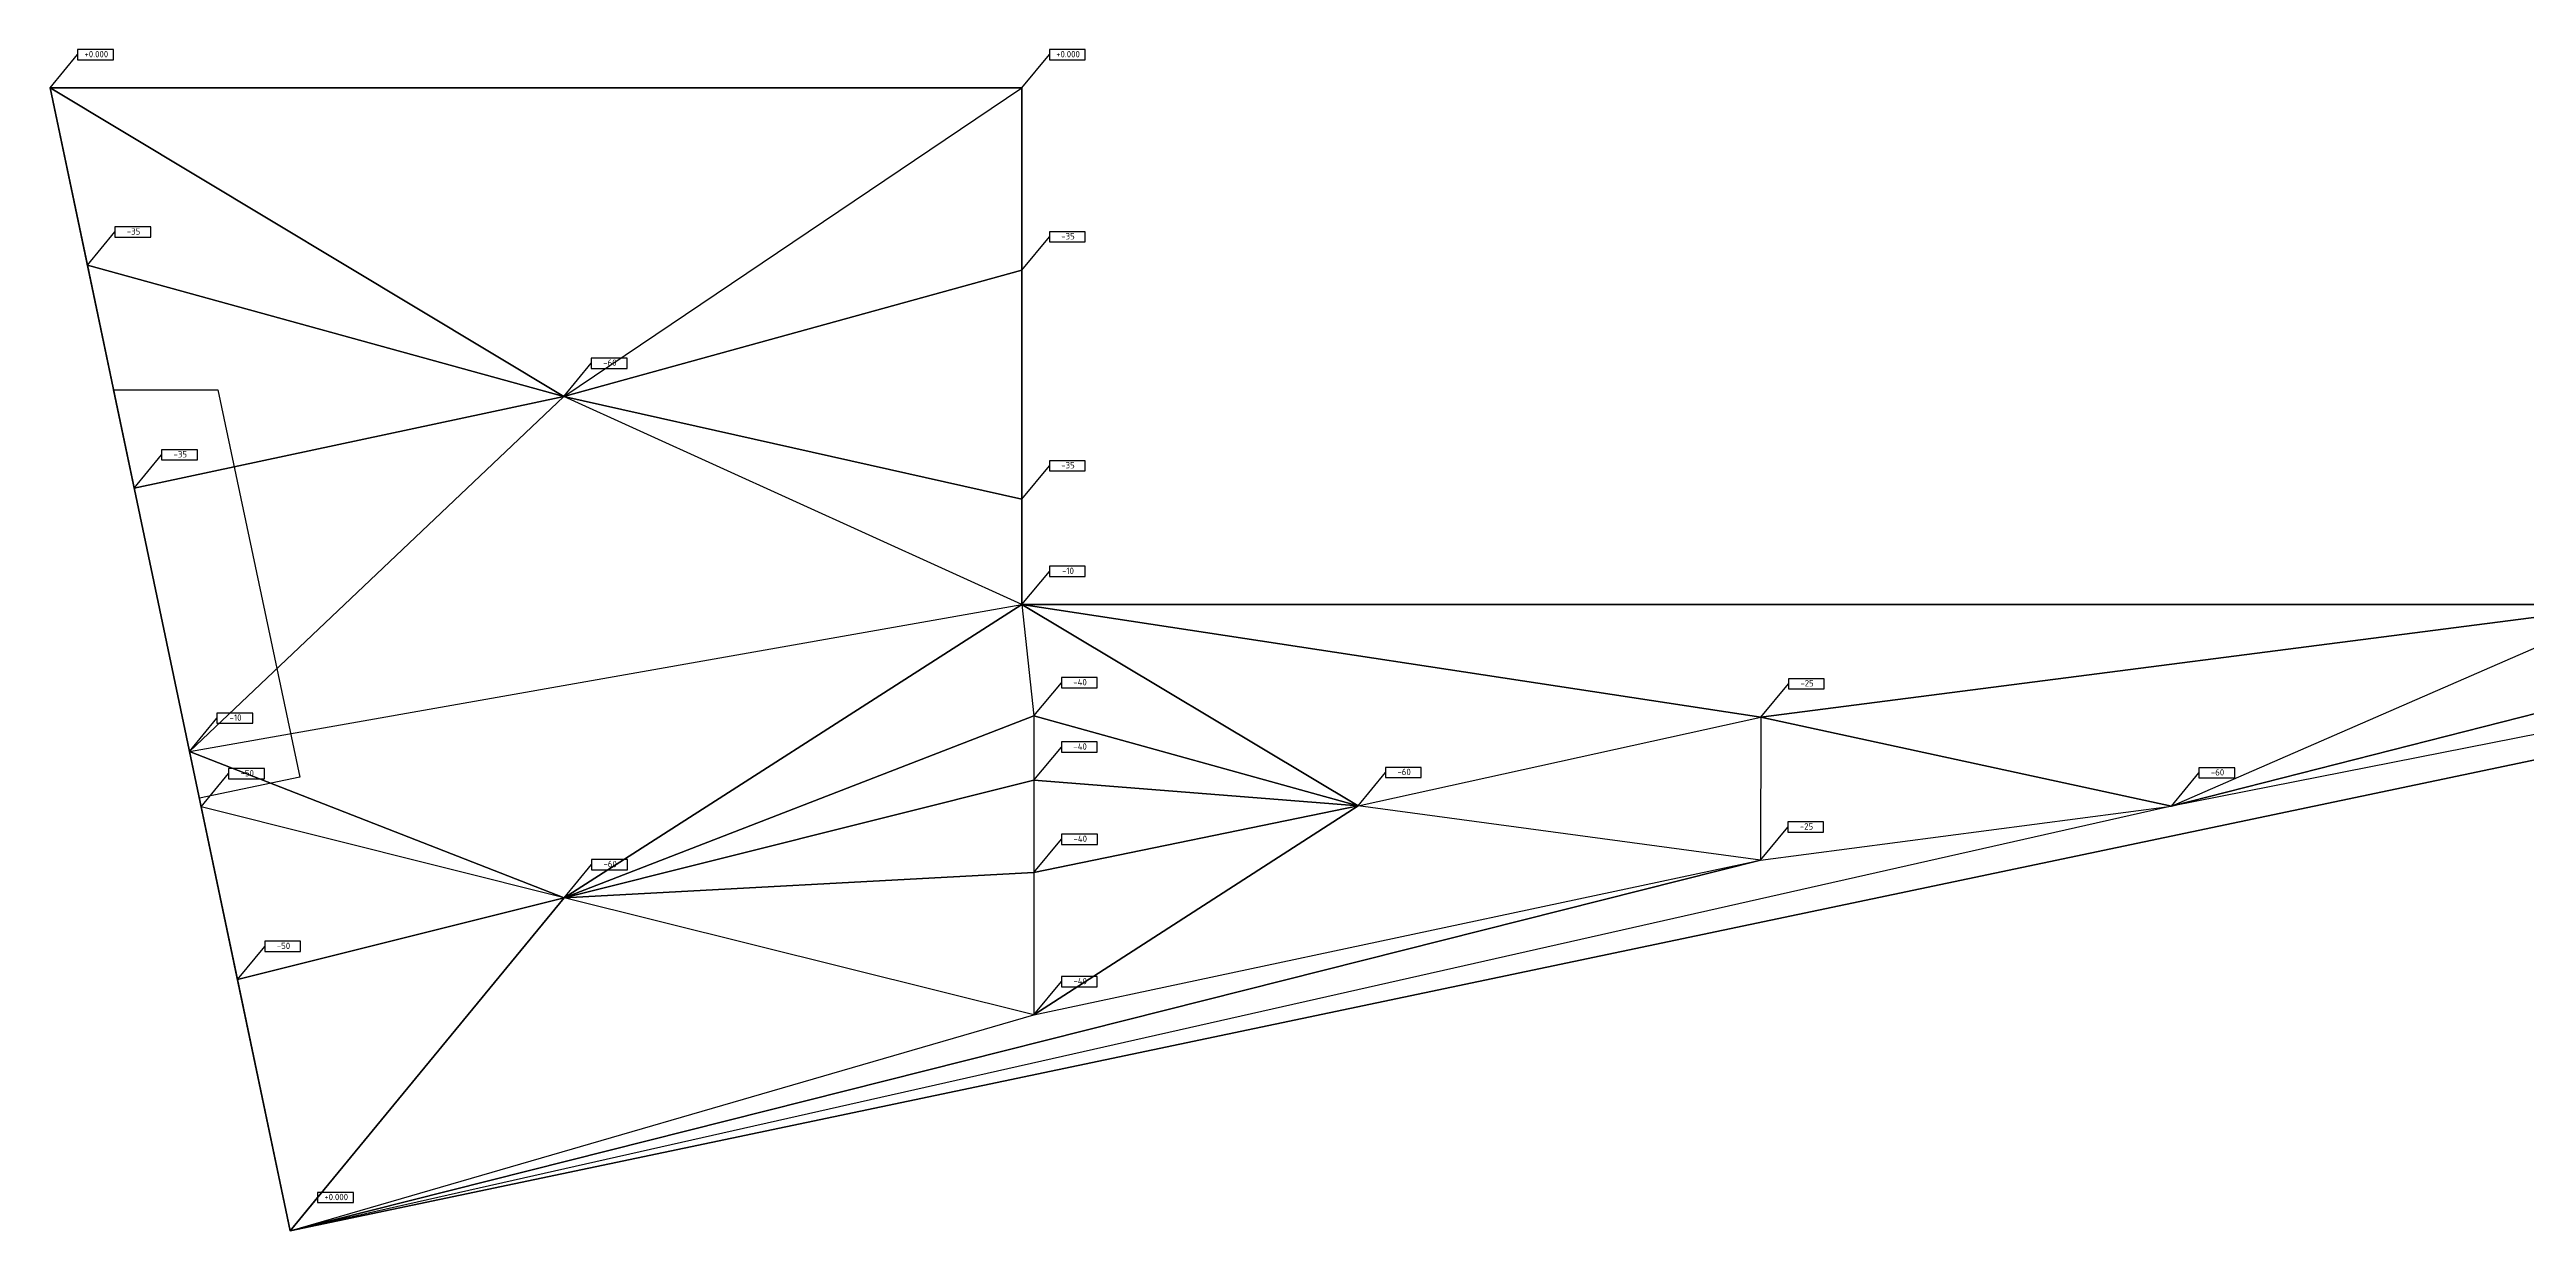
# Model space of a CAD drawing. Header units: millimetres. Extents: x 3543 to 412546, y -146359 to 38454.
# Drawn here: x 210845 to 259234, y 4812 to 27907 of the extents above; entities that cross this region are included whole.
import ezdxf
from ezdxf.enums import TextEntityAlignment as Align

# ---------------------------------------------------------------- set-up
doc = ezdxf.new("R2010")
doc.units = ezdxf.units.MM
doc.layers.add('контур', color=1, linetype='Continuous', lineweight=50)
doc.layers.add('линии_высот', color=4, linetype='Continuous')
doc.layers.add('областиvb', color=52, linetype='Continuous')
doc.styles.add('isocpeur', font='isocpeur.ttf')

# ---------------------------------------------------------------- blocks, each defined once
blk = doc.blocks.new('otmetka_oporvb')
at = {"linetype": 'ByBlock', "lineweight": -2}
blk.add_hatch(color=0, dxfattribs=at).paths.add_polyline_path([(-38, -32, 1), (38, 32, 1)])
at = {"color": 0, "linetype": 'ByBlock', "lineweight": -2}
blk.add_line((0, 0), (2142, 2596), dxfattribs=at)
at = {"color": 0}
blk.add_lwpolyline([(2142, 2196), (4942, 2196), (4942, 2996), (2142, 2996)], close=True, dxfattribs=at)
at = {"color": 0, "linetype": 'ByBlock', "lineweight": -2, "style": 'isocpeur'}
blk.add_attdef('OTM', text='', height=500, dxfattribs=at).set_placement((3600, 2639), align=Align.MIDDLE_CENTER)
blk = doc.blocks.new('*U28')
at = {"linetype": 'ByBlock', "lineweight": -2}
blk.add_hatch(color=0, dxfattribs=at).paths.add_polyline_path([(-38, -32, 1), (38, 32, 1)])
at = {"color": 0, "linetype": 'ByBlock', "lineweight": -2}
blk.add_line((0, 0), (2147, 2596), dxfattribs=at)
at = {"color": 0}
blk.add_lwpolyline([(2147, 2196), (4947, 2196), (4947, 2996), (2147, 2996)], close=True, dxfattribs=at)
at = {"color": 0, "linetype": 'ByBlock', "lineweight": -2, "style": 'isocpeur'}
blk.add_attdef('OTM', text='', height=500, dxfattribs=at).set_placement((3606, 2639), align=Align.MIDDLE_CENTER)
blk = doc.blocks.new('*U29')
at = {"linetype": 'ByBlock', "lineweight": -2}
blk.add_hatch(color=0, dxfattribs=at).paths.add_polyline_path([(-38, -32, 1), (38, 32, 1)])
at = {"color": 0, "linetype": 'ByBlock', "lineweight": -2}
blk.add_line((0, 0), (2158, 2596), dxfattribs=at)
at = {"color": 0}
blk.add_lwpolyline([(2158, 2196), (4958, 2196), (4958, 2996), (2158, 2996)], close=True, dxfattribs=at)
at = {"color": 0, "linetype": 'ByBlock', "lineweight": -2, "style": 'isocpeur'}
blk.add_attdef('OTM', text='', height=500, dxfattribs=at).set_placement((3617, 2639), align=Align.MIDDLE_CENTER)
blk = doc.blocks.new('*U30')
at = {"linetype": 'ByBlock', "lineweight": -2}
blk.add_hatch(color=0, dxfattribs=at).paths.add_polyline_path([(-38, -32, 1), (38, 32, 1)])
at = {"color": 0, "linetype": 'ByBlock', "lineweight": -2}
blk.add_line((0, 0), (2151, 2596), dxfattribs=at)
at = {"color": 0}
blk.add_lwpolyline([(2151, 2196), (4951, 2196), (4951, 2996), (2151, 2996)], close=True, dxfattribs=at)
at = {"color": 0, "linetype": 'ByBlock', "lineweight": -2, "style": 'isocpeur'}
blk.add_attdef('OTM', text='', height=500, dxfattribs=at).set_placement((3609, 2639), align=Align.MIDDLE_CENTER)

msp = doc.modelspace()

# ---------------------------------------------------------------- linework, layer by layer
at = {"layer": 'контур'}
msp.add_lwpolyline([(215545, 4826.4), (210858.8, 27157.8), (229841.6, 27157.8), (229841.6, 17060.4), (261341.5, 17060.4), (261341.5, 27157.8), (299003.2, 27157.8), (299003.2, 22339.3)], close=True, dxfattribs=at)
at = {"layer": 'линии_высот'}
for points in [[(210858.8, 27157.8), (220891.8, 21128.2), (229841.6, 27157.8)], [(220891.8, 21128.2), (210858.8, 27157.8), (211585.8, 23693.3)], [(220891.8, 21128.2), (229841.6, 27157.8), (229841.6, 23598.6)], [(220891.8, 21128.2), (211585.8, 23693.3), (212499.7, 19338.5)], [(220891.8, 21128.2), (229841.6, 23598.6), (229841.6, 19124.3)], [(252298.9, 13124.4), (215545, 4826.4), (299003.2, 22339.3)], [(252298.9, 13124.4), (278805.8, 19867.8), (299003.2, 22339.3)], [(220891.8, 21128.2), (212499.7, 19338.5), (213579.5, 14193)], [(220891.8, 21128.2), (213579.5, 14193), (229841.6, 17060.4)], [(220891.8, 21128.2), (229841.6, 19124.3), (229841.6, 17060.4)], [(252298.9, 13124.4), (261341.5, 17060.4), (278805.8, 19867.8)], [(220897.2, 11332.4), (213579.5, 14193), (229841.6, 17060.4)], [(220897.2, 11332.4), (229841.6, 17060.4), (230076.7, 14884.9)], [(236407.9, 13131.2), (229841.6, 17060.4), (230076.7, 14884.9)], [(229841.6, 17060.4), (236407.9, 13131.2), (244279.5, 14864.1)], [(229841.6, 17060.4), (244279.5, 14864.1), (261341.5, 17060.4)], [(244279.5, 14864.1), (252298.9, 13124.4), (261341.5, 17060.4)], [(220897.2, 11332.4), (230076.7, 14884.9), (230076.7, 13628.4)], [(236407.9, 13131.2), (230076.7, 14884.9), (230076.7, 13628.4)], [(236407.9, 13131.2), (244279.5, 14864.1), (244268.4, 12066.3)], [(252298.9, 13124.4), (244279.5, 14864.1), (244268.4, 12066.3)], [(220897.2, 11332.4), (213807, 13108.7), (213579.5, 14193)], [(220897.2, 11332.4), (230076.7, 13628.4), (230076.7, 11826.3)], [(236407.9, 13131.2), (230076.7, 13628.4), (230076.7, 11826.3)], [(220897.2, 11332.4), (213807, 13108.7), (214515.2, 9733.6)], [(244268.4, 12066.3), (252298.9, 13124.4), (215545, 4826.4)], [(236407.9, 13131.2), (230076.7, 11826.3), (230076.7, 9045.7)], [(244268.4, 12066.3), (236407.9, 13131.2), (230076.7, 9045.7)], [(215545, 4826.4), (230076.7, 9045.7), (244268.4, 12066.3)], [(220897.2, 11332.4), (230076.7, 11826.3), (230076.7, 9045.7)], [(220897.2, 11332.4), (214515.2, 9733.6), (215545, 4826.4)], [(220897.2, 11332.4), (215545, 4826.4), (230076.7, 9045.7)]]:
    msp.add_lwpolyline(points, close=True, dxfattribs=at)
at = {"layer": 'областиvb'}
msp.add_lwpolyline([(212096.8, 21258.3), (214134, 21258.3), (215737.6, 13688.5), (213771.9, 13276)], close=True, dxfattribs=at)

# ---------------------------------------------------------------- block references
at = {"xscale": 0.25, "yscale": 0.25, "zscale": 0.25}
for name, p, values in [('otmetka_oporvb', (210858.8, 27157.8), {'OTM': '+0.000'}), ('otmetka_oporvb', (229841.6, 27157.8), {'OTM': '+0.000'}), ('otmetka_oporvb', (211585.8, 23693.3), {'OTM': '-35'}), ('otmetka_oporvb', (229841.6, 23598.6), {'OTM': '-35'}), ('otmetka_oporvb', (220891.8, 21128.2), {'OTM': '-60'}), ('otmetka_oporvb', (212499.7, 19338.5), {'OTM': '-35'}), ('otmetka_oporvb', (229841.6, 19124.3), {'OTM': '-35'}), ('otmetka_oporvb', (229841.6, 17060.4), {'OTM': '-10'}), ('otmetka_oporvb', (230076.7, 14884.9), {'OTM': '-40'}), ('otmetka_oporvb', (244279.5, 14864.1), {'OTM': '-25'}), ('otmetka_oporvb', (213579.5, 14193), {'OTM': '-10'}), ('*U28', (230076.7, 13628.4), {'OTM': '-40'}), ('otmetka_oporvb', (213807, 13108.7), {'OTM': '-50'}), ('otmetka_oporvb', (236407.9, 13131.2), {'OTM': '-60'}), ('otmetka_oporvb', (252298.9, 13124.4), {'OTM': '-60'}), ('otmetka_oporvb', (244268.4, 12066.3), {'OTM': '-25'}), ('*U29', (230076.7, 11826.3), {'OTM': '-40'}), ('otmetka_oporvb', (220897.2, 11332.4), {'OTM': '-60'}), ('otmetka_oporvb', (214515.2, 9733.6), {'OTM': '-50'}), ('*U30', (230076.7, 9045.7), {'OTM': '-40'}), ('otmetka_oporvb', (215545, 4826.4), {'OTM': '+0.000'})]:
    msp.add_blockref(name, p, dxfattribs=at).add_auto_attribs(values)

doc.saveas('drawing.dxf')
